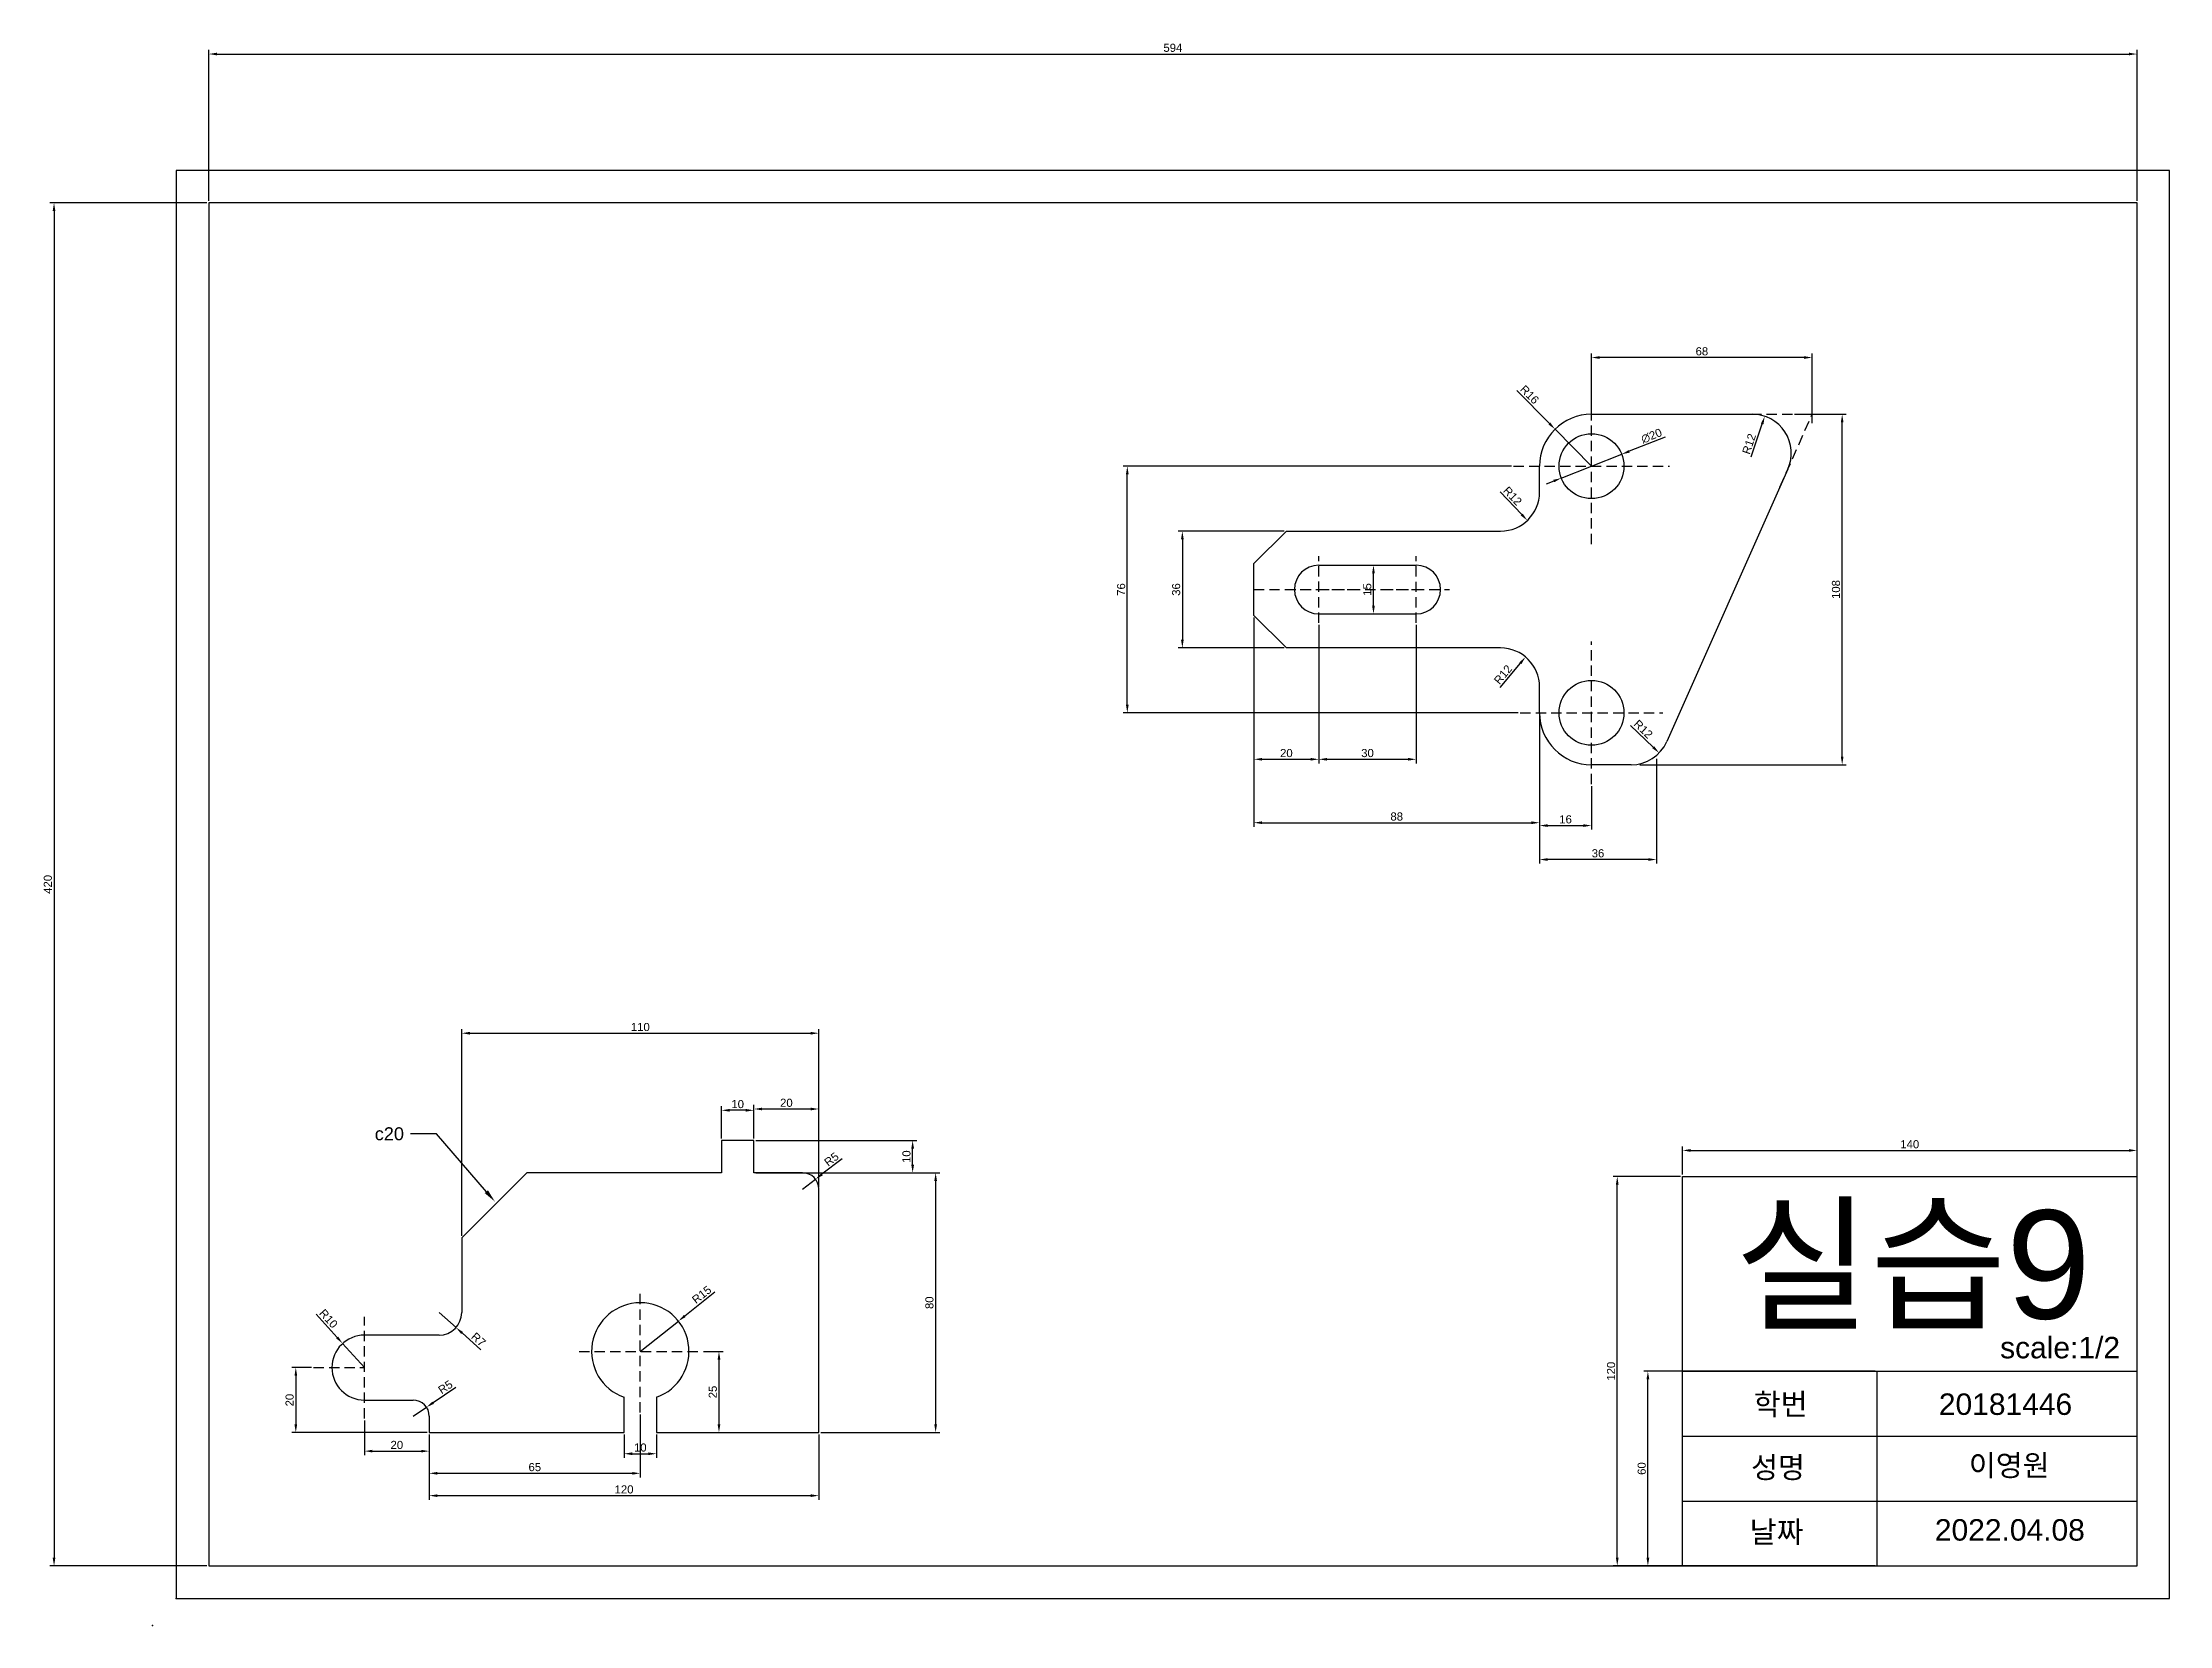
# Model space of a CAD drawing. Header units: millimetres. Extents: x -33 to 622, y 0 to 487.
import ezdxf
from ezdxf import colors
from ezdxf.entities.mleader import LeaderData, LeaderLine
from ezdxf.math import Vec2, Vec3

# ---------------------------------------------------------------- set-up
doc = ezdxf.new("R2010")
doc.units = ezdxf.units.MM
doc.linetypes.add('HIDDEN2', pattern=[4.7625, 3.175, -1.5875])
doc.styles.get("Standard").update_dxf_attribs({"font": 'arial.ttf'})
doc.dimstyles.new('ISO-25', dxfattribs={"dimtxt": 2.5, "dimasz": 2.5, "dimexe": 1.25, "dimexo": 0.625, "dimtad": 1, "dimtxsty": 'Standard', "dimcen": 2.5, "dimadec": 0, "dimazin": 0, "dimtfac": 1, "dimtmove": 0, "dimatfit": 3, "dimfxl": 1, "dimarcsym": 0})

# ---------------------------------------------------------------- blocks, each defined once
blk = doc.blocks.new('*D1')
at = {"color": 0, "lineweight": -2, "transparency": 16777216}
for p, q in [((17.72, 438.66), (17.72, 485.13)), ((611.72, 438.66), (611.72, 485.13)), ((20.22, 483.88), (609.22, 483.88))]:
    blk.add_line(p, q, dxfattribs=at)
at = {"color": 0, "transparency": 16777216}
for points in [[(20.22, 484.3), (20.22, 483.47), (17.72, 483.88)], [(609.22, 484.3), (609.22, 483.47), (611.72, 483.88)]]:
    blk.add_solid(points, dxfattribs=at)
at = {"layer": 'Defpoints', "color": 0, "transparency": 16777216}
for p in [(611.72, 483.88), (17.72, 438.04), (611.72, 438.04)]:
    blk.add_point(p, dxfattribs=at)
at = {"color": 0, "transparency": 16777216, "insert": (314.72, 485.79), "char_height": 2.5, "attachment_point": 5}
blk.add_mtext('594', dxfattribs=at)
blk = doc.blocks.new('*D2')
at = {"color": 0, "lineweight": -2, "transparency": 16777216}
for p, q in [((17.09, 438.04), (-31.18, 438.04)), ((-29.93, 435.54), (-29.93, 20.54)), ((17.09, 18.04), (-31.18, 18.04))]:
    blk.add_line(p, q, dxfattribs=at)
at = {"color": 0, "transparency": 16777216}
for points in [[(-30.35, 435.54), (-29.52, 435.54), (-29.93, 438.04)], [(-30.35, 20.54), (-29.52, 20.54), (-29.93, 18.04)]]:
    blk.add_solid(points, dxfattribs=at)
at = {"layer": 'Defpoints', "color": 0, "transparency": 16777216}
for p in [(17.72, 438.04), (-29.93, 18.04), (17.72, 18.04)]:
    blk.add_point(p, dxfattribs=at)
at = {"color": 0, "transparency": 16777216, "insert": (-31.84, 228.04), "char_height": 2.5, "attachment_point": 5, "rotation": 90}
blk.add_mtext('420', dxfattribs=at)
blk = doc.blocks.new('*D3')
at = {"color": 0, "lineweight": -2, "transparency": 16777216}
for p, q in [((471.72, 138.66), (471.72, 147.31)), ((474.22, 146.06), (609.22, 146.06)), ((611.72, 138.66), (611.72, 147.31))]:
    blk.add_line(p, q, dxfattribs=at)
at = {"color": 0, "transparency": 16777216}
for points in [[(474.22, 146.48), (474.22, 145.64), (471.72, 146.06)], [(609.22, 146.48), (609.22, 145.64), (611.72, 146.06)]]:
    blk.add_solid(points, dxfattribs=at)
at = {"layer": 'Defpoints', "color": 0, "transparency": 16777216}
for p in [(611.72, 146.06), (471.72, 138.04), (611.72, 138.04)]:
    blk.add_point(p, dxfattribs=at)
at = {"color": 0, "transparency": 16777216, "insert": (541.72, 147.96), "char_height": 2.5, "attachment_point": 5}
blk.add_mtext('140', dxfattribs=at)
blk = doc.blocks.new('*D4')
at = {"color": 0, "lineweight": -2, "transparency": 16777216}
for p, q in [((471.09, 138.04), (450.36, 138.04)), ((451.61, 20.54), (451.61, 135.54)), ((471.09, 18.04), (450.36, 18.04))]:
    blk.add_line(p, q, dxfattribs=at)
at = {"color": 0, "transparency": 16777216}
for points in [[(451.2, 135.54), (452.03, 135.54), (451.61, 138.04)], [(451.2, 20.54), (452.03, 20.54), (451.61, 18.04)]]:
    blk.add_solid(points, dxfattribs=at)
at = {"layer": 'Defpoints', "color": 0, "transparency": 16777216}
for p in [(451.61, 138.04), (471.72, 138.04), (471.72, 18.04)]:
    blk.add_point(p, dxfattribs=at)
at = {"color": 0, "transparency": 16777216, "insert": (449.71, 78.04), "char_height": 2.5, "attachment_point": 5, "rotation": 90}
blk.add_mtext('120', dxfattribs=at)
blk = doc.blocks.new('*D5')
at = {"color": 0, "lineweight": -2, "transparency": 16777216}
for p, q in [((531.09, 78.04), (459.8, 78.04)), ((461.05, 20.54), (461.05, 75.54)), ((531.09, 18.04), (459.8, 18.04))]:
    blk.add_line(p, q, dxfattribs=at)
at = {"color": 0, "transparency": 16777216}
for points in [[(460.63, 75.54), (461.47, 75.54), (461.05, 78.04)], [(460.63, 20.54), (461.47, 20.54), (461.05, 18.04)]]:
    blk.add_solid(points, dxfattribs=at)
at = {"layer": 'Defpoints', "color": 0, "transparency": 16777216}
for p in [(461.05, 78.04), (531.72, 78.04), (531.72, 18.04)]:
    blk.add_point(p, dxfattribs=at)
at = {"color": 0, "transparency": 16777216, "insert": (459.15, 48.04), "char_height": 2.5, "attachment_point": 5, "rotation": 90}
blk.add_mtext('60', dxfattribs=at)
blk = doc.blocks.new('*D6')
at = {"color": 0, "lineweight": -2, "transparency": 16777216}
for p, q in [((50.79, 95.65), (57.29, 88.43)), ((65.66, 79.14), (58.97, 86.57))]:
    blk.add_line(p, q, dxfattribs=at)
at = {"color": 0, "transparency": 16777216}
blk.add_solid([(57.6, 88.71), (56.98, 88.15), (58.97, 86.57)], dxfattribs=at)
at = {"layer": 'Defpoints', "color": 0, "transparency": 16777216}
for p in [(58.97, 86.57), (65.66, 79.14)]:
    blk.add_point(p, dxfattribs=at)
at = {"color": 0, "transparency": 16777216, "insert": (54.62, 94.24), "char_height": 2.5, "attachment_point": 5, "rotation": 312.01711}
blk.add_mtext('R10', dxfattribs=at)
blk = doc.blocks.new('*D7')
at = {"color": 0, "lineweight": -2, "transparency": 16777216}
for p, q in [((49.4, 79.14), (43.29, 79.14)), ((44.54, 76.64), (44.54, 61.64)), ((85.03, 59.14), (43.29, 59.14))]:
    blk.add_line(p, q, dxfattribs=at)
at = {"color": 0, "transparency": 16777216}
for points in [[(44.13, 76.64), (44.96, 76.64), (44.54, 79.14)], [(44.13, 61.64), (44.96, 61.64), (44.54, 59.14)]]:
    blk.add_solid(points, dxfattribs=at)
at = {"layer": 'Defpoints', "color": 0, "transparency": 16777216}
for p in [(50.02, 79.14), (44.54, 59.14), (85.66, 59.14)]:
    blk.add_point(p, dxfattribs=at)
at = {"color": 0, "transparency": 16777216, "insert": (42.64, 69.14), "char_height": 2.5, "attachment_point": 5, "rotation": 90}
blk.add_mtext('20', dxfattribs=at)
blk = doc.blocks.new('*D8')
at = {"color": 0, "lineweight": -2, "transparency": 16777216}
for p, q in [((65.66, 62.88), (65.66, 52.16)), ((68.16, 53.41), (83.16, 53.41)), ((85.66, 58.52), (85.66, 52.16))]:
    blk.add_line(p, q, dxfattribs=at)
at = {"color": 0, "transparency": 16777216}
for points in [[(68.16, 53.83), (68.16, 53), (65.66, 53.41)], [(83.16, 53.83), (83.16, 53), (85.66, 53.41)]]:
    blk.add_solid(points, dxfattribs=at)
at = {"layer": 'Defpoints', "color": 0, "transparency": 16777216}
for p in [(65.66, 63.51), (85.66, 59.14), (85.66, 53.41)]:
    blk.add_point(p, dxfattribs=at)
at = {"color": 0, "transparency": 16777216, "insert": (75.66, 55.31), "char_height": 2.5, "attachment_point": 5}
blk.add_mtext('20', dxfattribs=at)
blk = doc.blocks.new('*D9')
at = {"color": 0, "lineweight": -2, "transparency": 16777216}
for p, q in [((85.66, 58.52), (85.66, 38.45)), ((205.66, 58.52), (205.66, 38.45)), ((88.16, 39.7), (203.16, 39.7))]:
    blk.add_line(p, q, dxfattribs=at)
at = {"color": 0, "transparency": 16777216}
for points in [[(88.16, 40.11), (88.16, 39.28), (85.66, 39.7)], [(203.16, 40.11), (203.16, 39.28), (205.66, 39.7)]]:
    blk.add_solid(points, dxfattribs=at)
at = {"layer": 'Defpoints', "color": 0, "transparency": 16777216}
for p in [(85.66, 59.14), (205.66, 59.14), (205.66, 39.7)]:
    blk.add_point(p, dxfattribs=at)
at = {"color": 0, "transparency": 16777216, "insert": (145.66, 41.6), "char_height": 2.5, "attachment_point": 5}
blk.add_mtext('120', dxfattribs=at)
blk = doc.blocks.new('*D10')
at = {"color": 0, "lineweight": -2, "transparency": 16777216}
for p, q in [((173.59, 102.38), (164.36, 95.03)), ((150.66, 84.14), (162.4, 93.48))]:
    blk.add_line(p, q, dxfattribs=at)
at = {"color": 0, "transparency": 16777216}
blk.add_solid([(164.1, 95.36), (164.62, 94.71), (162.4, 93.48)], dxfattribs=at)
at = {"layer": 'Defpoints', "color": 0, "transparency": 16777216}
for p in [(162.4, 93.48), (150.66, 84.14)]:
    blk.add_point(p, dxfattribs=at)
at = {"color": 0, "transparency": 16777216, "insert": (169.58, 101.61), "char_height": 2.5, "attachment_point": 5, "rotation": 38.48586}
blk.add_mtext('R15', dxfattribs=at)
blk = doc.blocks.new('*D11')
at = {"color": 0, "lineweight": -2, "transparency": 16777216}
for p, q in [((170.11, 84.14), (176.15, 84.14)), ((174.9, 81.64), (174.9, 61.64)), ((175.52, 59.14), (176.15, 59.14))]:
    blk.add_line(p, q, dxfattribs=at)
at = {"color": 0, "transparency": 16777216}
for points in [[(174.48, 81.64), (175.32, 81.64), (174.9, 84.14)], [(174.48, 61.64), (175.32, 61.64), (174.9, 59.14)]]:
    blk.add_solid(points, dxfattribs=at)
at = {"layer": 'Defpoints', "color": 0, "transparency": 16777216}
for p in [(169.49, 84.14), (174.9, 59.14), (174.9, 59.14)]:
    blk.add_point(p, dxfattribs=at)
at = {"color": 0, "transparency": 16777216, "insert": (173, 71.64), "char_height": 2.5, "attachment_point": 5, "rotation": 90}
blk.add_mtext('25', dxfattribs=at)
blk = doc.blocks.new('*D12')
at = {"color": 0, "lineweight": -2, "transparency": 16777216}
for p, q in [((145.66, 58.52), (145.66, 51.36)), ((148.16, 52.61), (153.16, 52.61)), ((155.66, 58.52), (155.66, 51.36))]:
    blk.add_line(p, q, dxfattribs=at)
at = {"color": 0, "transparency": 16777216}
for points in [[(148.16, 53.03), (148.16, 52.19), (145.66, 52.61)], [(153.16, 53.03), (153.16, 52.19), (155.66, 52.61)]]:
    blk.add_solid(points, dxfattribs=at)
at = {"layer": 'Defpoints', "color": 0, "transparency": 16777216}
for p in [(145.66, 59.14), (155.66, 59.14), (155.66, 52.61)]:
    blk.add_point(p, dxfattribs=at)
at = {"color": 0, "transparency": 16777216, "insert": (150.66, 54.51), "char_height": 2.5, "attachment_point": 5}
blk.add_mtext('10', dxfattribs=at)
blk = doc.blocks.new('*D13')
at = {"color": 0, "lineweight": -2, "transparency": 16777216}
for p, q in [((201.28, 139.14), (242.89, 139.14)), ((241.64, 136.64), (241.64, 61.64)), ((206.28, 59.14), (242.89, 59.14))]:
    blk.add_line(p, q, dxfattribs=at)
at = {"color": 0, "transparency": 16777216}
for points in [[(241.23, 136.64), (242.06, 136.64), (241.64, 139.14)], [(241.23, 61.64), (242.06, 61.64), (241.64, 59.14)]]:
    blk.add_solid(points, dxfattribs=at)
at = {"layer": 'Defpoints', "color": 0, "transparency": 16777216}
for p in [(200.66, 139.14), (205.66, 59.14), (241.64, 59.14)]:
    blk.add_point(p, dxfattribs=at)
at = {"color": 0, "transparency": 16777216, "insert": (239.74, 99.14), "char_height": 2.5, "attachment_point": 5, "rotation": 90}
blk.add_mtext('80', dxfattribs=at)
blk = doc.blocks.new('*D14')
at = {"color": 0, "lineweight": -2, "transparency": 16777216}
for p, q in [((212.82, 143.43), (206.62, 138.7)), ((200.66, 134.14), (204.63, 137.18))]:
    blk.add_line(p, q, dxfattribs=at)
at = {"color": 0, "transparency": 16777216}
blk.add_solid([(206.37, 139.03), (206.87, 138.36), (204.63, 137.18)], dxfattribs=at)
at = {"layer": 'Defpoints', "color": 0, "transparency": 16777216}
for p in [(200.66, 134.14), (204.63, 137.18)]:
    blk.add_point(p, dxfattribs=at)
at = {"color": 0, "transparency": 16777216, "insert": (209.56, 143.33), "char_height": 2.5, "attachment_point": 5, "rotation": 37.3625}
blk.add_mtext('R5', dxfattribs=at)
blk = doc.blocks.new('*D15')
at = {"color": 0, "lineweight": -2, "transparency": 16777216}
for p, q in [((150.66, 64.69), (150.66, 45.33)), ((85.66, 58.52), (85.66, 45.33)), ((88.16, 46.58), (148.16, 46.58))]:
    blk.add_line(p, q, dxfattribs=at)
at = {"color": 0, "transparency": 16777216}
for points in [[(88.16, 47), (88.16, 46.16), (85.66, 46.58)], [(148.16, 47), (148.16, 46.16), (150.66, 46.58)]]:
    blk.add_solid(points, dxfattribs=at)
at = {"layer": 'Defpoints', "color": 0, "transparency": 16777216}
for p in [(85.66, 59.14), (150.66, 65.32), (150.66, 46.58)]:
    blk.add_point(p, dxfattribs=at)
at = {"color": 0, "transparency": 16777216, "insert": (118.16, 48.48), "char_height": 2.5, "attachment_point": 5}
blk.add_mtext('65', dxfattribs=at)
blk = doc.blocks.new('*D16')
at = {"color": 0, "lineweight": -2, "transparency": 16777216}
for p, q in [((185.66, 149.77), (185.66, 160.08)), ((188.16, 158.83), (203.16, 158.83)), ((205.66, 134.77), (205.66, 160.08))]:
    blk.add_line(p, q, dxfattribs=at)
at = {"color": 0, "transparency": 16777216}
for points in [[(188.16, 159.24), (188.16, 158.41), (185.66, 158.83)], [(203.16, 159.24), (203.16, 158.41), (205.66, 158.83)]]:
    blk.add_solid(points, dxfattribs=at)
at = {"layer": 'Defpoints', "color": 0, "transparency": 16777216}
for p in [(205.66, 158.83), (185.66, 149.14), (205.66, 134.14)]:
    blk.add_point(p, dxfattribs=at)
at = {"color": 0, "transparency": 16777216, "insert": (195.66, 160.73), "char_height": 2.5, "attachment_point": 5}
blk.add_mtext('20', dxfattribs=at)
blk = doc.blocks.new('*D17')
at = {"color": 0, "lineweight": -2, "transparency": 16777216}
for p, q in [((175.66, 149.77), (175.66, 159.68)), ((183.16, 158.43), (178.16, 158.43)), ((185.66, 149.77), (185.66, 159.68))]:
    blk.add_line(p, q, dxfattribs=at)
at = {"color": 0, "transparency": 16777216}
for points in [[(178.16, 158.84), (178.16, 158.01), (175.66, 158.43)], [(183.16, 158.84), (183.16, 158.01), (185.66, 158.43)]]:
    blk.add_solid(points, dxfattribs=at)
at = {"layer": 'Defpoints', "color": 0, "transparency": 16777216}
for p in [(175.66, 158.43), (175.66, 149.14), (185.66, 149.14)]:
    blk.add_point(p, dxfattribs=at)
at = {"color": 0, "transparency": 16777216, "insert": (180.66, 160.33), "char_height": 2.5, "attachment_point": 5}
blk.add_mtext('10', dxfattribs=at)
blk = doc.blocks.new('*D18')
at = {"color": 0, "lineweight": -2, "transparency": 16777216}
for p, q in [((95.66, 119.77), (95.66, 183.43)), ((98.16, 182.18), (203.16, 182.18)), ((205.66, 134.77), (205.66, 183.43))]:
    blk.add_line(p, q, dxfattribs=at)
at = {"color": 0, "transparency": 16777216}
for points in [[(98.16, 182.59), (98.16, 181.76), (95.66, 182.18)], [(203.16, 182.59), (203.16, 181.76), (205.66, 182.18)]]:
    blk.add_solid(points, dxfattribs=at)
at = {"layer": 'Defpoints', "color": 0, "transparency": 16777216}
for p in [(205.66, 182.18), (205.66, 134.14), (95.66, 119.14)]:
    blk.add_point(p, dxfattribs=at)
at = {"color": 0, "transparency": 16777216, "insert": (150.66, 184.08), "char_height": 2.5, "attachment_point": 5}
blk.add_mtext('110', dxfattribs=at)
blk = doc.blocks.new('*D19')
at = {"color": 0, "lineweight": -2, "transparency": 16777216}
for p, q in [((88.66, 96.14), (93.89, 91.49)), ((101.57, 84.66), (95.76, 89.83))]:
    blk.add_line(p, q, dxfattribs=at)
at = {"color": 0, "transparency": 16777216}
blk.add_solid([(96.03, 90.14), (95.48, 89.52), (93.89, 91.49)], dxfattribs=at)
at = {"layer": 'Defpoints', "color": 0, "transparency": 16777216}
for p in [(88.66, 96.14), (93.89, 91.49)]:
    blk.add_point(p, dxfattribs=at)
at = {"color": 0, "transparency": 16777216, "insert": (100.84, 87.81), "char_height": 2.5, "attachment_point": 5, "rotation": 318.3374}
blk.add_mtext('R7', dxfattribs=at)
blk = doc.blocks.new('*D20')
at = {"color": 0, "lineweight": -2, "transparency": 16777216}
for p, q in [((93.88, 73.06), (86.88, 68.34)), ((80.66, 64.14), (84.8, 66.94))]:
    blk.add_line(p, q, dxfattribs=at)
at = {"color": 0, "transparency": 16777216}
blk.add_solid([(86.64, 68.68), (87.11, 67.99), (84.8, 66.94)], dxfattribs=at)
at = {"layer": 'Defpoints', "color": 0, "transparency": 16777216}
for p in [(84.8, 66.94), (80.66, 64.14)]:
    blk.add_point(p, dxfattribs=at)
at = {"color": 0, "transparency": 16777216, "insert": (90.62, 73.15), "char_height": 2.5, "attachment_point": 5, "rotation": 33.98861}
blk.add_mtext('R5', dxfattribs=at)
blk = doc.blocks.new('*D21')
at = {"color": 0, "lineweight": -2, "transparency": 16777216}
for p, q in [((186.28, 149.14), (235.81, 149.14)), ((234.56, 141.64), (234.56, 146.64)), ((186.28, 139.14), (235.81, 139.14))]:
    blk.add_line(p, q, dxfattribs=at)
at = {"color": 0, "transparency": 16777216}
for points in [[(234.15, 146.64), (234.98, 146.64), (234.56, 149.14)], [(234.15, 141.64), (234.98, 141.64), (234.56, 139.14)]]:
    blk.add_solid(points, dxfattribs=at)
at = {"layer": 'Defpoints', "color": 0, "transparency": 16777216}
for p in [(185.66, 149.14), (234.56, 149.14), (185.66, 139.14)]:
    blk.add_point(p, dxfattribs=at)
at = {"color": 0, "transparency": 16777216, "insert": (232.66, 144.14), "char_height": 2.5, "attachment_point": 5, "rotation": 90}
blk.add_mtext('10', dxfattribs=at)
blk = doc.blocks.new('*D22')
at = {"color": 0, "lineweight": -2, "transparency": 16777216}
for p, q in [((349.05, 336.89), (316.39, 336.89)), ((317.64, 334.39), (317.64, 303.39)), ((349.05, 300.89), (316.39, 300.89))]:
    blk.add_line(p, q, dxfattribs=at)
at = {"color": 0, "transparency": 16777216}
for points in [[(317.23, 334.39), (318.06, 334.39), (317.64, 336.89)], [(317.23, 303.39), (318.06, 303.39), (317.64, 300.89)]]:
    blk.add_solid(points, dxfattribs=at)
at = {"layer": 'Defpoints', "color": 0, "transparency": 16777216}
for p in [(349.68, 336.89), (317.64, 300.89), (349.68, 300.89)]:
    blk.add_point(p, dxfattribs=at)
at = {"color": 0, "transparency": 16777216, "insert": (315.74, 318.89), "char_height": 2.5, "attachment_point": 5, "rotation": 90}
blk.add_mtext('36', dxfattribs=at)
blk = doc.blocks.new('*D23')
at = {"color": 0, "lineweight": -2, "transparency": 16777216}
for p, q in [((419.07, 356.89), (299.43, 356.89)), ((300.68, 283.39), (300.68, 354.39)), ((421.11, 280.89), (299.43, 280.89))]:
    blk.add_line(p, q, dxfattribs=at)
at = {"color": 0, "transparency": 16777216}
for points in [[(300.26, 354.39), (301.1, 354.39), (300.68, 356.89)], [(300.26, 283.39), (301.1, 283.39), (300.68, 280.89)]]:
    blk.add_solid(points, dxfattribs=at)
at = {"layer": 'Defpoints', "color": 0, "transparency": 16777216}
for p in [(300.68, 356.89), (419.7, 356.89), (421.74, 280.89)]:
    blk.add_point(p, dxfattribs=at)
at = {"color": 0, "transparency": 16777216, "insert": (298.78, 318.89), "char_height": 2.5, "attachment_point": 5, "rotation": 90}
blk.add_mtext('76', dxfattribs=at)
blk = doc.blocks.new('*D24')
at = {"color": 0, "lineweight": -2, "transparency": 16777216}
for p, q in [((339.68, 310.26), (339.68, 265.33)), ((359.68, 307.99), (359.68, 265.33)), ((342.18, 266.58), (357.18, 266.58))]:
    blk.add_line(p, q, dxfattribs=at)
at = {"color": 0, "transparency": 16777216}
for points in [[(342.18, 267), (342.18, 266.17), (339.68, 266.58)], [(357.18, 267), (357.18, 266.17), (359.68, 266.58)]]:
    blk.add_solid(points, dxfattribs=at)
at = {"layer": 'Defpoints', "color": 0, "transparency": 16777216}
for p in [(339.68, 310.89), (359.68, 308.61), (359.68, 266.58)]:
    blk.add_point(p, dxfattribs=at)
at = {"color": 0, "transparency": 16777216, "insert": (349.68, 268.48), "char_height": 2.5, "attachment_point": 5}
blk.add_mtext('20', dxfattribs=at)
blk = doc.blocks.new('*D25')
at = {"color": 0, "lineweight": -2, "transparency": 16777216}
for p, q in [((359.68, 307.99), (359.68, 265.33)), ((389.68, 307.98), (389.68, 265.33)), ((362.18, 266.58), (387.18, 266.58))]:
    blk.add_line(p, q, dxfattribs=at)
at = {"color": 0, "transparency": 16777216}
for points in [[(362.18, 267), (362.18, 266.17), (359.68, 266.58)], [(387.18, 267), (387.18, 266.17), (389.68, 266.58)]]:
    blk.add_solid(points, dxfattribs=at)
at = {"layer": 'Defpoints', "color": 0, "transparency": 16777216}
for p in [(359.68, 308.61), (389.68, 308.6), (389.68, 266.58)]:
    blk.add_point(p, dxfattribs=at)
at = {"color": 0, "transparency": 16777216, "insert": (374.68, 268.49), "char_height": 2.5, "attachment_point": 5}
blk.add_mtext('30', dxfattribs=at)
blk = doc.blocks.new('*D26')
at = {"color": 0, "lineweight": -2, "transparency": 16777216}
for p, q in [((339.68, 310.26), (339.68, 245.79)), ((427.68, 280.26), (427.68, 245.79)), ((342.18, 247.04), (425.18, 247.04))]:
    blk.add_line(p, q, dxfattribs=at)
at = {"color": 0, "transparency": 16777216}
for points in [[(342.18, 247.46), (342.18, 246.62), (339.68, 247.04)], [(425.18, 247.46), (425.18, 246.62), (427.68, 247.04)]]:
    blk.add_solid(points, dxfattribs=at)
at = {"layer": 'Defpoints', "color": 0, "transparency": 16777216}
for p in [(339.68, 310.89), (427.68, 280.89), (427.68, 247.04)]:
    blk.add_point(p, dxfattribs=at)
at = {"color": 0, "transparency": 16777216, "insert": (383.68, 248.94), "char_height": 2.5, "attachment_point": 5}
blk.add_mtext('88', dxfattribs=at)
blk = doc.blocks.new('*D27')
at = {"color": 0, "lineweight": -2, "transparency": 16777216}
blk.add_line((415.54, 349.03), (422.2, 341.98), dxfattribs=at)
at = {"color": 0, "transparency": 16777216}
blk.add_solid([(422.5, 342.27), (421.9, 341.69), (423.92, 340.16)], dxfattribs=at)
at = {"layer": 'Defpoints', "color": 0, "transparency": 16777216}
for p in [(415.68, 348.89), (423.92, 340.16)]:
    blk.add_point(p, dxfattribs=at)
at = {"color": 0, "transparency": 16777216, "insert": (419.38, 347.71), "char_height": 2.5, "attachment_point": 5, "rotation": 313.36014}
blk.add_mtext('R12', dxfattribs=at)
blk = doc.blocks.new('*D28')
at = {"color": 0, "lineweight": -2, "transparency": 16777216}
for p, q in [((376.51, 313.89), (376.51, 323.89)), ((377.14, 326.39), (377.76, 326.39)), ((377.14, 311.39), (377.76, 311.39))]:
    blk.add_line(p, q, dxfattribs=at)
at = {"color": 0, "transparency": 16777216}
for points in [[(376.1, 323.89), (376.93, 323.89), (376.51, 326.39)], [(376.1, 313.89), (376.93, 313.89), (376.51, 311.39)]]:
    blk.add_solid(points, dxfattribs=at)
at = {"layer": 'Defpoints', "color": 0, "transparency": 16777216}
for p in [(376.51, 326.39), (376.51, 326.39), (376.51, 311.39)]:
    blk.add_point(p, dxfattribs=at)
at = {"color": 0, "transparency": 16777216, "insert": (374.61, 318.89), "char_height": 2.5, "attachment_point": 5, "rotation": 90}
blk.add_mtext('15', dxfattribs=at)
blk = doc.blocks.new('*D29')
at = {"color": 0, "lineweight": -2, "transparency": 16777216}
blk.add_line((415.55, 288.74), (421.76, 296.18), dxfattribs=at)
at = {"color": 0, "transparency": 16777216}
blk.add_solid([(421.44, 296.45), (422.08, 295.92), (423.36, 298.1)], dxfattribs=at)
at = {"layer": 'Defpoints', "color": 0, "transparency": 16777216}
for p in [(423.36, 298.1), (415.68, 288.89)]:
    blk.add_point(p, dxfattribs=at)
at = {"color": 0, "transparency": 16777216, "insert": (416.41, 292.7), "char_height": 2.5, "attachment_point": 5, "rotation": 50.18564}
blk.add_mtext('R12', dxfattribs=at)
blk = doc.blocks.new('*D30')
at = {"color": 0, "lineweight": -2, "transparency": 16777216}
for p, q in [((427.68, 280.26), (427.68, 244.91)), ((443.68, 258.32), (443.68, 244.91)), ((430.18, 246.16), (441.18, 246.16))]:
    blk.add_line(p, q, dxfattribs=at)
at = {"color": 0, "transparency": 16777216}
for points in [[(430.18, 246.58), (430.18, 245.74), (427.68, 246.16)], [(441.18, 246.58), (441.18, 245.74), (443.68, 246.16)]]:
    blk.add_solid(points, dxfattribs=at)
at = {"layer": 'Defpoints', "color": 0, "transparency": 16777216}
for p in [(427.68, 280.89), (443.68, 258.95), (443.68, 246.16)]:
    blk.add_point(p, dxfattribs=at)
at = {"color": 0, "transparency": 16777216, "insert": (435.68, 248.06), "char_height": 2.5, "attachment_point": 5}
blk.add_mtext('16', dxfattribs=at)
blk = doc.blocks.new('*D31')
at = {"color": 0, "lineweight": -2, "transparency": 16777216}
blk.add_line((455.74, 277.03), (462.71, 270.28), dxfattribs=at)
at = {"color": 0, "transparency": 16777216}
blk.add_solid([(463, 270.58), (462.42, 269.98), (464.51, 268.55)], dxfattribs=at)
at = {"layer": 'Defpoints', "color": 0, "transparency": 16777216}
for p in [(455.88, 276.89), (464.51, 268.55)]:
    blk.add_point(p, dxfattribs=at)
at = {"color": 0, "transparency": 16777216, "insert": (459.63, 275.88), "char_height": 2.5, "attachment_point": 5, "rotation": 315.96744}
blk.add_mtext('R12', dxfattribs=at)
blk = doc.blocks.new('*D32')
at = {"color": 0, "lineweight": -2, "transparency": 16777216}
blk.add_line((492.83, 359.75), (496.24, 369.89), dxfattribs=at)
at = {"color": 0, "transparency": 16777216}
blk.add_solid([(495.85, 370.02), (496.64, 369.76), (497.04, 372.26)], dxfattribs=at)
at = {"layer": 'Defpoints', "color": 0, "transparency": 16777216}
for p in [(497.04, 372.26), (493.21, 360.89)]:
    blk.add_point(p, dxfattribs=at)
at = {"color": 0, "transparency": 16777216, "insert": (492.2, 363.76), "char_height": 2.5, "attachment_point": 5, "rotation": 71.41066}
blk.add_mtext('R12', dxfattribs=at)
blk = doc.blocks.new('*D33')
at = {"color": 0, "lineweight": -2, "transparency": 16777216}
for p, q in [((420.71, 380.18), (430.69, 370.06)), ((443.68, 356.89), (432.44, 368.28))]:
    blk.add_line(p, q, dxfattribs=at)
at = {"color": 0, "transparency": 16777216}
blk.add_solid([(430.99, 370.35), (430.39, 369.77), (432.44, 368.28)], dxfattribs=at)
at = {"layer": 'Defpoints', "color": 0, "transparency": 16777216}
for p in [(432.44, 368.28), (443.68, 356.89)]:
    blk.add_point(p, dxfattribs=at)
at = {"color": 0, "transparency": 16777216, "insert": (424.6, 378.94), "char_height": 2.5, "attachment_point": 5, "rotation": 314.59472}
blk.add_mtext('R16', dxfattribs=at)
blk = doc.blocks.new('*D34')
at = {"color": 0, "lineweight": -2, "transparency": 16777216}
for p, q in [((434.37, 353.22), (452.98, 360.55)), ((466.4, 365.84), (455.31, 361.47)), ((432.05, 352.3), (429.72, 351.39))]:
    blk.add_line(p, q, dxfattribs=at)
at = {"color": 0, "transparency": 16777216}
for points in [[(455.15, 361.86), (455.46, 361.08), (452.98, 360.55)], [(431.89, 352.69), (432.2, 351.92), (434.37, 353.22)]]:
    blk.add_solid(points, dxfattribs=at)
at = {"layer": 'Defpoints', "color": 0, "transparency": 16777216}
for p in [(452.98, 360.55), (434.37, 353.22)]:
    blk.add_point(p, dxfattribs=at)
at = {"color": 0, "transparency": 16777216, "insert": (462.17, 366.22), "char_height": 2.5, "attachment_point": 5, "rotation": 21.50944}
blk.add_mtext('∅20', dxfattribs=at)
blk = doc.blocks.new('*D35')
at = {"color": 0, "lineweight": -2, "transparency": 16777216}
for p, q in [((443.68, 373.51), (443.68, 391.62)), ((509.18, 390.37), (446.18, 390.37)), ((511.68, 370.13), (511.68, 391.62))]:
    blk.add_line(p, q, dxfattribs=at)
at = {"color": 0, "transparency": 16777216}
for points in [[(446.18, 390.79), (446.18, 389.96), (443.68, 390.37)], [(509.18, 390.79), (509.18, 389.96), (511.68, 390.37)]]:
    blk.add_solid(points, dxfattribs=at)
at = {"layer": 'Defpoints', "color": 0, "transparency": 16777216}
for p in [(443.68, 390.37), (443.68, 372.89), (511.68, 369.5)]:
    blk.add_point(p, dxfattribs=at)
at = {"color": 0, "transparency": 16777216, "insert": (477.68, 392.27), "char_height": 2.5, "attachment_point": 5}
blk.add_mtext('68', dxfattribs=at)
blk = doc.blocks.new('*D36')
at = {"color": 0, "lineweight": -2, "transparency": 16777216}
for p, q in [((427.68, 264.29), (427.68, 234.44)), ((463.68, 266.69), (463.68, 234.44)), ((461.18, 235.69), (430.18, 235.69))]:
    blk.add_line(p, q, dxfattribs=at)
at = {"color": 0, "transparency": 16777216}
for points in [[(430.18, 236.11), (430.18, 235.28), (427.68, 235.69)], [(461.18, 236.11), (461.18, 235.28), (463.68, 235.69)]]:
    blk.add_solid(points, dxfattribs=at)
at = {"layer": 'Defpoints', "color": 0, "transparency": 16777216}
for p in [(427.68, 264.91), (463.68, 267.32), (427.68, 235.69)]:
    blk.add_point(p, dxfattribs=at)
at = {"color": 0, "transparency": 16777216, "insert": (445.68, 237.6), "char_height": 2.5, "attachment_point": 5}
blk.add_mtext('36', dxfattribs=at)
blk = doc.blocks.new('*D37')
at = {"color": 0, "lineweight": -2, "transparency": 16777216}
for p, q in [((506.25, 372.89), (522.15, 372.89)), ((520.9, 267.39), (520.9, 370.39)), ((458.61, 264.89), (522.15, 264.89))]:
    blk.add_line(p, q, dxfattribs=at)
at = {"color": 0, "transparency": 16777216}
for points in [[(520.48, 370.39), (521.31, 370.39), (520.9, 372.89)], [(520.48, 267.39), (521.31, 267.39), (520.9, 264.89)]]:
    blk.add_solid(points, dxfattribs=at)
at = {"layer": 'Defpoints', "color": 0, "transparency": 16777216}
for p in [(505.63, 372.89), (520.9, 372.89), (457.98, 264.89)]:
    blk.add_point(p, dxfattribs=at)
at = {"color": 0, "transparency": 16777216, "insert": (519, 318.89), "char_height": 2.5, "attachment_point": 5, "rotation": 90}
blk.add_mtext('108', dxfattribs=at)

msp = doc.modelspace()

# ---------------------------------------------------------------- linework, layer by layer
for p, q in [((7.72, 448.037), (7.72, 8.037)), ((621.72, 448.037), (7.72, 448.037)), ((621.72, 8.037), (621.72, 448.037)), ((611.72, 438.037), (17.72, 438.037)), ((17.72, 438.037), (17.72, 18.037)), ((611.72, 18.037), (611.72, 438.037)), ((443.677, 372.888), (493.212, 372.888)), ((427.677, 348.888), (427.677, 356.888)), ((504.178, 356.014), (466.844, 272.014)), ((339.677, 326.888), (349.677, 336.888)), ((349.677, 336.888), (415.677, 336.888)), ((339.677, 310.888), (339.677, 326.888)), ((359.677, 326.388), (389.677, 326.388)), ((339.677, 310.888), (349.677, 300.888)), ((359.677, 311.388), (389.677, 311.388)), ((415.677, 300.888), (349.677, 300.888)), ((427.677, 280.888), (427.677, 288.888)), ((455.879, 264.888), (443.677, 264.888)), ((185.659, 149.144), (175.659, 149.144)), ((175.659, 149.144), (175.659, 139.144)), ((185.659, 139.144), (185.659, 149.144)), ((95.659, 119.144), (115.659, 139.144)), ((175.659, 139.144), (115.659, 139.144)), ((200.659, 139.144), (185.659, 139.144)), ((471.72, 18.037), (471.72, 138.037)), ((471.72, 138.037), (611.72, 138.037)), ((205.659, 59.144), (205.659, 134.144)), ((95.659, 119.144), (95.659, 96.144)), ((88.659, 89.144), (65.659, 89.144)), ((471.72, 78.037), (611.72, 78.037)), ((531.72, 18.037), (531.72, 78.037)), ((65.659, 69.144), (80.659, 69.144)), ((145.659, 59.144), (145.659, 70.002)), ((155.659, 70.002), (155.659, 59.144)), ((85.659, 64.144), (85.659, 59.144)), ((85.659, 59.144), (145.659, 59.144)), ((155.659, 59.144), (205.659, 59.144)), ((471.72, 58.037), (611.72, 58.037)), ((471.72, 38.037), (611.72, 38.037)), ((17.72, 18.037), (611.72, 18.037)), ((7.72, 8.037), (621.72, 8.037))]:
    msp.add_line(p, q)
at = {"linetype": 'HIDDEN2'}
for p, q in [((443.677, 332.908), (443.677, 380.867)), ((492.866, 372.888), (510.458, 372.888)), ((501.709, 350.46), (511.677, 372.888)), ((419.697, 356.888), (467.657, 356.888)), ((359.677, 308.614), (359.677, 329.161)), ((389.677, 308.602), (389.677, 329.173)), ((339.677, 318.888), (359.677, 318.888)), ((349.404, 318.888), (369.95, 318.888)), ((359.677, 318.888), (389.677, 318.888)), ((379.392, 318.888), (399.962, 318.888)), ((443.677, 258.946), (443.677, 302.829)), ((421.736, 280.888), (465.619, 280.888)), ((150.659, 65.316), (150.659, 102.971)), ((65.659, 63.508), (65.659, 94.779)), ((50.023, 79.144), (65.659, 79.144)), ((131.832, 84.144), (169.486, 84.144))]:
    msp.add_line(p, q, dxfattribs=at)
for centre in [(443.677, 356.888), (443.677, 280.888)]:
    msp.add_circle(centre, 10)
for centre, radius, start, end in [((443.677, 356.888), 16, 90, 180), ((493.212, 360.888), 12, 336.037511, 90), ((415.677, 348.888), 12, 270, 0), ((359.677, 318.888), 7.5, 90, 270), ((389.677, 318.888), 7.5, 270, 90), ((415.677, 288.888), 12, 0, 90), ((443.677, 280.888), 16, 180, 270), ((455.879, 276.888), 12, 270, 336.037511), ((200.659, 134.144), 5, 0, 90), ((150.659, 84.144), 15, 289.471221, 250.528779), ((88.659, 96.144), 7, 270, 0), ((65.659, 79.144), 10, 90, 270), ((80.659, 64.144), 5, 0, 90)]:
    msp.add_arc(centre, radius, start, end)
for p in [(7.72, 8.037), (0.386, -0.304), (0.386, -0.304)]:
    msp.add_point(p)

# ---------------------------------------------------------------- texts
for s, height, p in [('실습9', 33.3773, (487.714, 94.231)), ('scale:1/2', 6.6082, (569.555, 82.001)), ('학번', 6.6082, (493.662, 64.578)), ('20181446', 6.6082, (550.684, 64.578)), ('성명', 6.6082, (492.842, 45.106)), ('이영원', 6.6082, (559.914, 45.721)), ('날짜', 6.6082, (492.431, 25.224)), ('2022.04.08', 6.6082, (549.454, 25.839))]:
    msp.add_text(s, height=height).set_placement(p)

# ---------------------------------------------------------------- dimensions: what is measured, and where the dimension line sits
for base, p1, p2, picture, middle in [((611.72, 483.884), (17.72, 438.037), (611.72, 438.037), '*D1', (314.72, 485.785)), ((443.677, 390.372), (511.677, 369.504), (443.677, 372.888), '*D35', (477.677, 392.274)), ((427.677, 235.693), (463.677, 267.318), (427.677, 264.913), '*D36', (445.677, 237.595)), ((205.659, 182.176), (95.659, 119.144), (205.659, 134.144), '*D18', (150.659, 184.077)), ((175.659, 158.427), (185.659, 149.144), (175.659, 149.144), '*D17', (180.659, 160.329)), ((611.72, 146.061), (471.72, 138.037), (611.72, 138.037), '*D3', (541.72, 147.962)), ((150.659, 46.581), (85.659, 59.144), (150.659, 65.316), '*D15', (118.159, 48.483)), ((205.659, 39.697), (85.659, 59.144), (205.659, 59.144), '*D9', (145.659, 41.598))]:
    dim = msp.add_linear_dim(base=base, p1=p1, p2=p2, dimstyle='ISO-25')
    dim.commit()
    dim.dimension.update_dxf_attribs({"geometry": picture, "text_midpoint": middle})
dim = msp.add_linear_dim(base=(-29.935, 18.037), p1=(17.72, 438.037), p2=(17.72, 18.037), angle=90, dimstyle='ISO-25')
dim.commit()
dim.dimension.update_dxf_attribs({"geometry": '*D2', "text_midpoint": (-29.935, 228.037), "dimtype": 160})
for center, mpoint, picture, middle in [((443.677, 356.888), (432.444, 368.281), '*D33', (423.248, 377.608)), ((493.212, 360.888), (497.037, 372.261), '*D32', (493.977, 363.162)), ((415.677, 348.888), (423.916, 340.163), '*D27', (418.012, 346.415)), ((415.677, 288.888), (423.361, 298.105), '*D29', (417.855, 291.5)), ((455.879, 276.888), (464.506, 268.547), '*D31', (458.324, 274.524)), ((150.659, 84.144), (162.4, 93.478), '*D10', (170.759, 100.124)), ((80.659, 64.144), (84.805, 66.939), '*D20', (91.68, 71.574))]:
    dim = msp.add_radius_dim(center=center, mpoint=mpoint, dimstyle='ISO-25')
    dim.commit()
    dim.dimension.update_dxf_attribs({"geometry": picture, "text_midpoint": middle, "dimtype": 164})
dim = msp.add_diameter_dim_2p(p1=(434.374, 353.221), p2=(452.981, 360.554), dimstyle='ISO-25')
dim.commit()
dim.dimension.update_dxf_attribs({"geometry": '*D34', "text_midpoint": (462.872, 364.452), "dimtype": 163})
for base, p1, p2, angle, picture, middle in [((520.897, 372.888), (457.982, 264.888), (505.628, 372.888), 270, '*D37', (518.996, 318.888)), ((300.68, 356.888), (421.736, 280.888), (419.697, 356.888), 90, '*D23', (298.779, 318.888)), ((317.643, 300.888), (349.677, 336.888), (349.677, 300.888), 90, '*D22', (315.741, 318.888)), ((376.515, 326.388), (376.515, 311.388), (376.515, 326.388), 90, '*D28', (374.613, 318.888)), ((359.677, 266.583), (339.677, 310.888), (359.677, 308.614), 180, '*D24', (349.677, 268.485)), ((427.677, 247.039), (339.677, 310.888), (427.677, 280.888), 180, '*D26', (383.677, 248.94)), ((389.677, 266.583), (359.677, 308.614), (389.677, 308.602), 180, '*D25', (374.677, 268.485)), ((443.677, 246.16), (427.677, 280.888), (443.677, 258.946), 180, '*D30', (435.677, 248.062)), ((205.659, 158.827), (185.659, 149.144), (205.659, 134.144), 180, '*D16', (195.659, 160.729)), ((234.565, 149.144), (185.659, 139.144), (185.659, 149.144), 90, '*D21', (232.663, 144.144)), ((241.644, 59.144), (200.659, 139.144), (205.659, 59.144), 270, '*D13', (239.743, 99.144)), ((451.613, 138.037), (471.72, 18.037), (471.72, 138.037), 90, '*D4', (449.712, 78.037)), ((44.542, 59.144), (50.023, 79.144), (85.659, 59.144), 90, '*D7', (42.641, 69.144)), ((174.899, 59.144), (169.486, 84.144), (174.899, 59.144), 90, '*D11', (172.998, 71.644)), ((461.049, 78.037), (531.72, 18.037), (531.72, 78.037), 90, '*D5', (459.147, 48.037)), ((85.659, 53.412), (65.659, 63.508), (85.659, 59.144), 180, '*D8', (75.659, 55.314)), ((155.659, 52.61), (145.659, 59.144), (155.659, 59.144), 180, '*D12', (150.659, 54.511))]:
    dim = msp.add_linear_dim(base=base, p1=p1, p2=p2, angle=angle, dimstyle='ISO-25')
    dim.commit()
    dim.dimension.update_dxf_attribs({"geometry": picture, "text_midpoint": middle})
for center, mpoint, picture, middle in [((200.659, 134.144), (204.633, 137.178), '*D14', (209.563, 143.328)), ((65.659, 79.144), (58.965, 86.573), '*D6', (54.617, 94.241)), ((88.659, 96.144), (93.888, 91.49), '*D19', (100.843, 87.812))]:
    dim = msp.add_radius_dim(center=center, mpoint=mpoint, dimstyle='ISO-25')
    dim.commit()
    dim.dimension.update_dxf_attribs({"geometry": picture, "text_midpoint": middle})

# ---------------------------------------------------------------- leaders
ml = msp.add_multileader_mtext('Standard')
ml.set_content('c20', color=256)
ml.set_leader_properties()
ml.build(insert=Vec2(0, 0))
ctx = ml.context
ctx.base_point, ctx.plane_origin = Vec3(67.343, 151.159), Vec3(105.86, 130.317)
ctx.text_align_type = 2
notes = []
notes.append((ctx, [(0, (1, 1, 0), (87.866, 151.159), (-1, 0), 8, [(0, [(105.86, 130.317)], 0, [])])]))
ctx.mtext.insert, ctx.mtext.alignment, ctx.mtext.flow_direction = Vec3(77.866, 153.193), 3, 5
for ctx, leaders in notes:
    for number, flags, end, landing, length, lines in leaders:
        leader = LeaderData()
        leader.index, (leader.has_last_leader_line, leader.has_dogleg_vector, leader.attachment_direction) = number, flags
        leader.last_leader_point, leader.dogleg_vector, leader.dogleg_length = Vec3(end), Vec3(landing), length
        for number, points, colour, breaks in lines:
            line = LeaderLine()
            line.index, line.vertices, line.color, line.breaks = number, Vec3.list(points), colors.encode_raw_color(colour), breaks
            leader.lines.append(line)
        ctx.leaders.append(leader)

doc.saveas('drawing.dxf')
